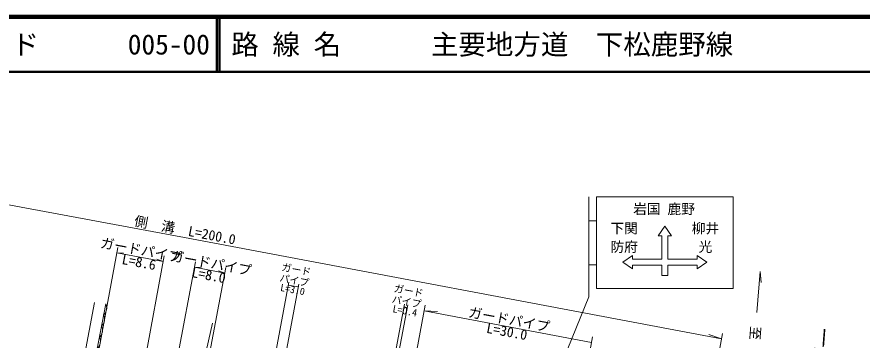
# Model space of a CAD drawing. Units: millimetres, scale not verified. Extents: x 40000 to 680000, y 20000 to 380000.
# Drawn here: x 141346 to 295208, y 321263 to 380000 of the extents above; entities that cross this region are included whole.
import ezdxf
from ezdxf.enums import TextEntityAlignment as Align

# ---------------------------------------------------------------- set-up
doc = ezdxf.new("R2010")
doc.units = ezdxf.units.MM
doc.header["$LTSCALE"] = 1000
for name, color, linetype, lineweight in [('M-BGD', 7, 'Continuous', 13), ('M-BMK-HTXT', 7, 'Continuous', 13), ('M-STR-HTXT', 7, 'Continuous', 13), ('M-STR-STRC', 7, 'Continuous', 13), ('M-TTL', 2, 'Continuous', 140), ('M-TTL-LINE', 7, 'Continuous', 50)]:
    doc.layers.add(name, color=color, linetype=linetype, lineweight=lineweight)
doc.layers.add('M-TTL-TXT', color=7, linetype='Continuous')
doc.styles.add('ＭＳ ゴシック', font='')
doc.styles.get('ＭＳ ゴシック').set_extended_font_data('MS Gothic')

msp = doc.modelspace()

# ---------------------------------------------------------------- linework, layer by layer
at = {"layer": 'M-BGD'}
for p, q in [((151627, 308061), (155480, 328093)), ((153647, 307394), (157508, 327838))]:
    msp.add_line(p, q, dxfattribs=at)
msp.add_lwpolyline([(171216, 304543), (173708, 310131), (176937, 324359)], dxfattribs=at)
for centre in [(156026, 327074), (155646, 325059), (155265, 323044), (154885, 321029)]:
    msp.add_arc(centre, 1667, 311.33928, 27.27081, dxfattribs=at)
at = {"layer": 'M-BMK-HTXT'}
for p, q in [((276060, 326266), (276647, 333744)), ((276647, 333744), (276864, 331720))]:
    msp.add_line(p, q, dxfattribs=at)
at = {"layer": 'M-STR-HTXT'}
for p, q in [((154947, 312452), (159693, 338110)), ((159511, 337126), (167968, 335562)), ((159511, 337126), (160738, 337073)), ((163403, 310888), (168150, 336545)), ((167968, 335562), (166804, 335951)), ((168984, 309666), (173859, 335478)), ((173673, 334496), (179194, 333453)), ((173673, 334496), (174899, 334438)), ((174518, 308694), (179380, 334436)), ((179194, 333453), (178030, 333842)), ((185546, 303694), (190847, 331761)), ((187390, 303502), (192662, 331419)), ((190754, 331270), (192569, 330927)), ((206339, 298255), (211915, 327783)), ((229926, 291016), (245490, 329141)), ((206905, 298129), (212485, 327675)), ((210217, 298694), (215672, 327582)), ((211823, 327291), (212392, 327184)), ((215486, 326599), (245951, 320846)), ((215486, 326599), (217939, 326484)), ((240806, 293604), (246136, 321829)), ((264889, 296470), (269795, 322449)), ((269610, 321467), (267284, 322253))]:
    msp.add_line(p, q, dxfattribs=at)
msp.add_lwpolyline([(74761, 357890), (171866, 339926), (269610, 321467)], dxfattribs=at)
at = {"layer": 'M-STR-STRC'}
for p, q in [((245490, 347275), (245490, 329141)), ((246879, 347275), (271712, 347275)), ((246879, 347275), (246879, 330608)), ((271712, 347275), (271712, 330608)), ((245490, 342934), (246879, 342934)), ((258080, 340221), (259296, 341958)), ((259296, 341958), (260511, 340221)), ((258775, 340221), (258080, 340221)), ((258775, 335940), (258775, 340221)), ((258775, 335940), (258775, 340221)), ((258775, 335940), (258775, 340221)), ((258775, 335940), (258775, 340221)), ((259816, 340221), (259816, 335940)), ((259816, 340221), (259816, 335940)), ((259816, 340221), (259816, 335940)), ((260511, 340221), (259816, 340221)), ((259816, 335940), (259816, 340221)), ((251657, 335419), (253393, 336634)), ((253393, 336634), (253393, 335940)), ((253393, 336634), (253393, 335940)), ((253393, 335940), (258775, 335940)), ((253393, 335940), (258775, 335940)), ((253393, 335940), (258775, 335940)), ((253393, 335940), (258775, 335940)), ((259816, 335940), (265198, 335940)), ((259816, 335940), (265198, 335940)), ((259816, 335940), (265198, 335940)), ((259816, 335940), (265198, 335940)), ((265198, 336634), (266934, 335419)), ((265198, 335940), (265198, 336634)), ((245490, 334948), (246879, 334948)), ((253393, 334203), (251657, 335419)), ((258775, 334898), (253393, 334898)), ((258775, 334898), (253393, 334898)), ((258775, 334898), (253393, 334898)), ((253393, 334898), (258775, 334898)), ((253393, 334898), (253393, 334203)), ((258775, 332999), (258775, 334898)), ((258775, 332999), (258775, 334898)), ((258775, 334898), (258775, 332999)), ((258775, 332999), (258775, 334898)), ((265198, 334898), (259816, 334898)), ((265198, 334898), (259816, 334898)), ((265198, 334898), (259816, 334898)), ((259816, 334898), (265198, 334898)), ((259816, 334898), (259816, 332999)), ((259816, 332999), (259816, 334898)), ((266934, 335419), (265198, 334203)), ((265198, 334203), (265198, 334898)), ((258775, 332999), (259816, 332999)), ((246879, 330608), (271712, 330608))]:
    msp.add_line(p, q, dxfattribs=at)
for points in [[(258775, 340221), (258080, 340221), (259296, 341958), (260511, 340221), (259816, 340221)], [(258775, 340221), (258080, 340221), (259296, 341958), (260511, 340221), (259816, 340221)], [(258775, 340221), (258080, 340221), (259296, 341958), (260511, 340221), (259816, 340221)], [(251657, 335419), (253393, 336634), (253393, 335940)], [(253393, 334898), (253393, 334203), (251657, 335419), (253393, 336634)], [(251657, 335419), (253393, 336634), (253393, 335940)], [(265198, 335940), (265198, 336634), (266934, 335419), (265198, 334203), (265198, 334898)], [(265198, 335940), (265198, 336634), (266934, 335419), (265198, 334203), (265198, 334898)], [(265198, 335940), (265198, 336634), (266934, 335419), (265198, 334203), (265198, 334898)], [(253393, 334898), (253393, 334203), (251657, 335419)], [(253393, 334898), (253393, 334203), (251657, 335419)], [(259816, 334898), (259816, 332999), (258775, 332999), (258775, 334898)], [(259816, 334898), (259816, 332999), (258775, 332999), (258775, 334898)], [(259816, 334898), (259816, 332999), (258775, 332999), (258775, 334898)], [(259816, 334898), (259816, 332999), (258775, 332999)], [(259816, 334898), (259816, 332999), (258775, 332999)]]:
    msp.add_lwpolyline(points, dxfattribs=at)
at = {"layer": 'M-TTL'}
msp.add_line((680000, 380000), (40000, 380000), dxfattribs=at)
at = {"layer": 'M-TTL-LINE'}
for p, q in [((177750, 380000), (177750, 370000)), ((178250, 380000), (178250, 370000)), ((40000, 370000), (680000, 370000))]:
    msp.add_line(p, q, dxfattribs=at)

# ---------------------------------------------------------------- texts
at = {"layer": 'M-BMK-HTXT', "style": 'ＭＳ ゴシック'}
msp.add_text('至 下関', height=1833, rotation=265.516, dxfattribs=at).set_placement((275865, 323774), align=Align.MIDDLE_LEFT)
msp.add_text('一般国道188号', height=2566, rotation=265.516, dxfattribs=at).set_placement((287426, 312082), align=Align.MIDDLE_CENTER)
at = {"layer": 'M-STR-HTXT', "style": 'ＭＳ ゴシック'}
for s, height, rotation, p in [('側\u3000溝\u3000L=200.0', 1833, 349.306, (171672, 339804)), ('ガードパイプ', 1833, 349.519, (163711, 336191)), ('ガードパイプ', 1833, 349.519, (176405, 333822)), ('ガード', 1320, 349.519, (192028, 333037)), ('ガード', 1320, 349.519, (192028, 333037)), ('パイプ', 1320, 349.519, (191656, 331071)), ('パイプ', 1320, 349.519, (191656, 331071)), ('ガード', 1320, 349.519, (212474, 329175)), ('パイプ', 1320, 349.519, (212102, 327210)), ('ガードパイプ', 1833, 349.519, (230690, 323570))]:
    msp.add_text(s, height=height, rotation=rotation, dxfattribs=at).set_placement(p, align=Align.BOTTOM_CENTER)
for s, height, p in [('L=8.6', 1833, (163740, 336344)), ('L=8.0', 1833, (176434, 333974)), ('L=3.0', 1320, (191661, 331099)), ('L=0.4', 1320, (212107, 327238)), ('L=30.0', 1833, (230719, 323723))]:
    msp.add_text(s, height=height, rotation=349.519, dxfattribs=at).set_placement(p, align=Align.TOP_CENTER)
at = {"layer": 'M-STR-STRC', "style": 'ＭＳ ゴシック'}
for s, p in [('岩国 鹿野', (253532, 343623)), ('下関', (249393, 340109)), ('柳井', (264198, 340109)), ('防府', (249393, 336757)), (' 光 ', (264198, 336757))]:
    msp.add_text(s, height=1833, dxfattribs=at).set_placement(p, align=Align.BOTTOM_LEFT)
at = {"layer": 'M-TTL-TXT', "style": 'ＭＳ ゴシック'}
for s, p in [('図面コード', (120380, 375000)), ('路 線 名', (180380, 375000)), ('主要地方道\u3000下松鹿野線', (216734, 375000)), ('005-00', (161521, 375000))]:
    msp.add_text(s, height=3666, dxfattribs=at).set_placement(p, align=Align.MIDDLE_LEFT)

doc.saveas('drawing.dxf')
